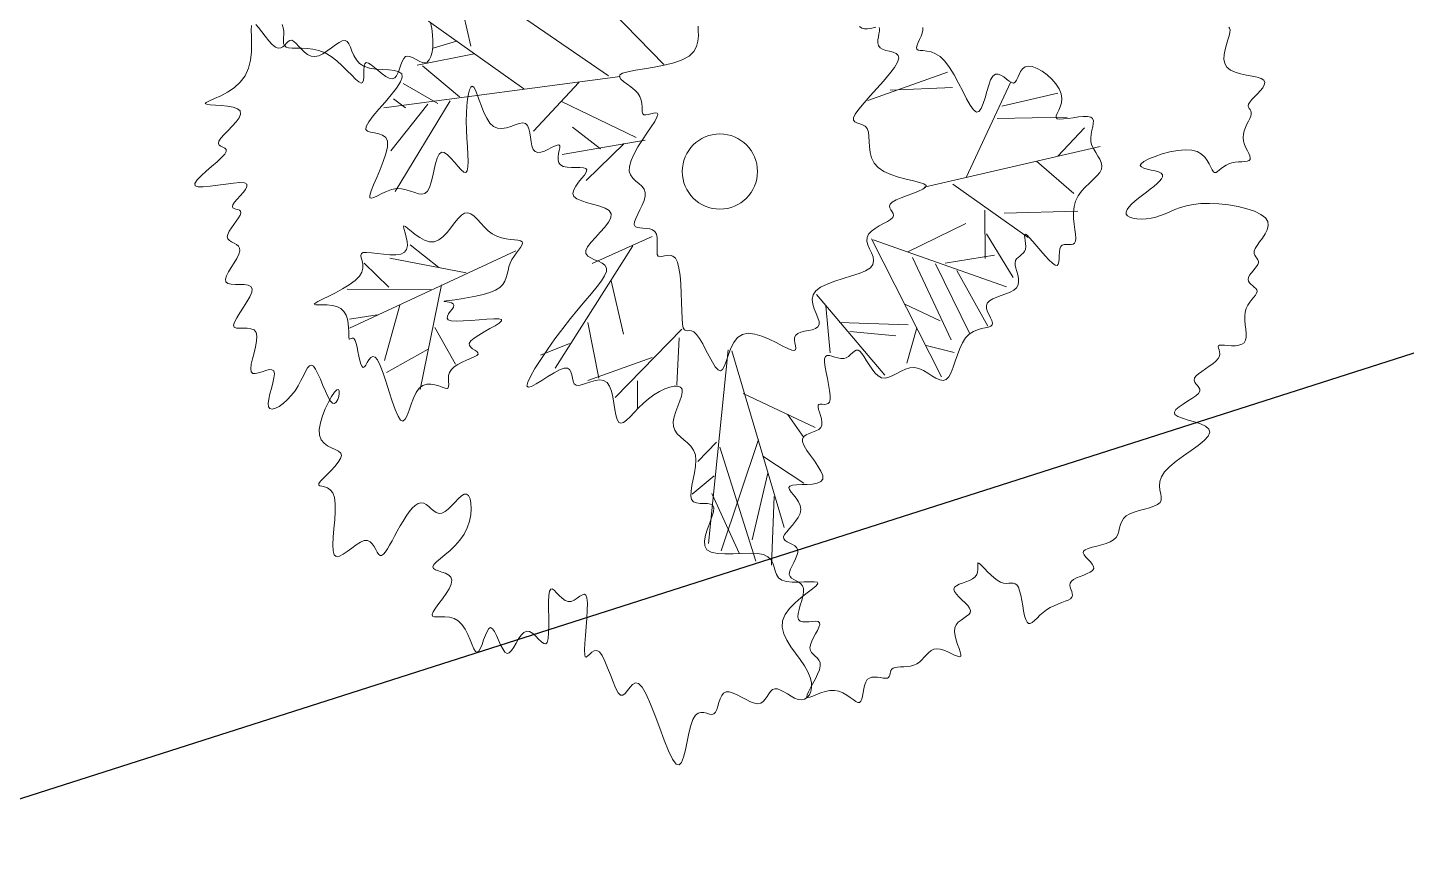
# Model space of a CAD drawing. Extents: x 2080 to 102394, y 2071 to 93424.
# Drawn here: x 87859.3 to 87960.9, y 83872.7 to 83934.6 of the extents above; entities that cross this region are included whole.
import ezdxf

# ---------------------------------------------------------------- set-up
doc = ezdxf.new("R2010")
doc.units = 0
doc.header["$LTSCALE"] = 20
doc.header["$MEASUREMENT"] = 0
doc.layers.add('casuanut tree', color=100, linetype='Continuous', lineweight=5)
doc.layers.add('patta duplicate', color=230, linetype='Continuous', plot=False)

# ---------------------------------------------------------------- blocks, each defined once
blk = doc.blocks.new('tr')
at = {"layer": 'casuanut tree'}
for p, q in [((-0.0583, 0.2167), (-0.2243, 0.4916)), ((-0.4024, 0.3315), (-0.4024, 0.4433)), ((-0.3239, 0.2318), (-0.4688, 0.3949)), ((-0.1639, 0.2197), (-0.333, 0.404)), ((-0.4266, 0.3466), (-0.4719, 0.3436)), ((-0.3994, 0.3164), (-0.5081, 0.3194)), ((-0.4447, 0.2439), (-0.499, 0.3164)), ((-0.487, 0.2409), (-0.5413, 0.2922)), ((-0.5473, 0.2469), (-0.5654, 0.2681)), ((-0.4628, 0.2409), (-0.6017, 0.0989)), ((-0.5051, 0.2439), (-0.5926, 0.1744)), ((-0.1428, 0.2137), (-0.5866, 0.256)), ((-0.2213, 0.2197), (-0.3239, 0.1502)), ((-0.1398, 0.0959), (-0.2605, 0.1925)), ((-0.2092, 0.0898), (-0.2515, 0.1412)), ((-0.1247, 0.0868), (-0.2817, 0.0959)), ((-0.1639, 0.0898), (-0.2485, 0.0385)), ((0.298, 0.0656), (0.455, 0.0838)), ((0.3433, 0.0747), (0.458, 0.0536)), ((0.445, -0.1163), (0.5666, 0.0392)), ((-0.6532, -0.073), (-0.6884, -0.0189)), ((-0.5062, -0.0793), (-0.6394, -0.0202)), ((-0.5539, -0.0579), (-0.5967, -0.0051)), ((0.526, -0.0217), (0.6544, -0.0487)), ((0.5395, -0.0014), (0.6476, -0.0014)), ((-0.4069, -0.0604), (-0.7425, -0.1308)), ((-0.5766, -0.0956), (-0.7299, -0.0592)), ((0.6206, -0.1163), (0.6814, -0.0758)), ((-0.5565, -0.0906), (-0.6394, -0.2729)), ((-0.1911, -0.1005), (-0.3843, -0.2908)), ((-0.1519, -0.0915), (-0.2726, -0.1156)), ((-0.6859, -0.1183), (-0.7387, -0.1145)), ((-0.6407, -0.1107), (-0.6922, -0.205)), ((0.3639, -0.1163), (0.7017, -0.1163)), ((0.4179, -0.1231), (0.5328, -0.2516)), ((0.5801, -0.1163), (0.6341, -0.1907)), ((-0.5866, -0.166), (-0.564, -0.2415)), ((-0.2454, -0.1549), (-0.2454, -0.2576)), ((-0.608, -0.2025), (-0.6935, -0.2276)), ((0.2467, -0.1881), (0.3161, -0.4691)), ((0.249, -0.1907), (0.472, -0.3327)), ((0.307, -0.2274), (0.4248, -0.2002)), ((0.4652, -0.1839), (0.445, -0.2718)), ((0.499, -0.1975), (0.6341, -0.2245)), ((-0.3058, -0.2214), (-0.3088, -0.3271)), ((0.458, -0.2274), (0.4882, -0.318)), ((-0.3481, -0.2516), (-0.4054, -0.2606)), ((0.3131, -0.2395), (0.3493, -0.4056)), ((-0.1368, -0.2727), (-0.2877, -0.3694)), ((0.1229, -0.2667), (0.2134, -0.4419)), ((0.3523, -0.2606), (0.3855, -0.4026)), ((0.3704, -0.2637), (0.464, -0.2697)), ((0.3885, -0.2818), (0.4218, -0.3966)), ((-0.1458, -0.2878), (-0.17, -0.3724)), ((0.135, -0.2908), (0.1229, -0.3785)), ((-0.2032, -0.312), (-0.33, -0.3271)), ((-0.0613, -0.3301), (-0.179, -0.6745)), ((-0.0552, -0.3331), (-0.0341, -0.6775)), ((0.1531, -0.3271), (0.2768, -0.3603)), ((0.2799, -0.3211), (0.3372, -0.3664)), ((-0.2394, -0.3482), (-0.2515, -0.3996)), ((0.1682, -0.3482), (0.2497, -0.3754)), ((0.2919, -0.3694), (0.2587, -0.4298)), ((0.301, -0.4056), (0.3493, -0.4298)), ((-0.0526, -0.416), (0.0645, -0.5084)), ((0.0195, -0.4723), (0.0397, -0.5219)), ((-0.1217, -0.4933), (-0.1639, -0.5204)), ((-0.0436, -0.5061), (-0.1585, -0.6932)), ((-0.1179, -0.5039), (-0.0999, -0.727)), ((-0.0432, -0.5386), (0.0202, -0.605)), ((-0.1398, -0.5537), (-0.1881, -0.5778)), ((-0.1517, -0.585), (-0.1269, -0.7067)), ((-0.0413, -0.5715), (-0.0976, -0.6865))]:
    blk.add_line(p, q, dxfattribs=at)
at = {"layer": 'casuanut tree', "color": 2}
blk.add_line((-0.0391, -0.6166), (-0.0729, -0.7406), dxfattribs=at)
at = {"layer": 'casuanut tree'}
for points in [[(-0.7373, 0.4505), (-0.7365, 0.4441), (-0.737, 0.4377), (-0.7384, 0.4316), (-0.7401, 0.4257), (-0.7416, 0.4202), (-0.7424, 0.4153), (-0.7419, 0.4111), (-0.7395, 0.4076), (-0.7351, 0.4051), (-0.7287, 0.4031), (-0.7207, 0.4013), (-0.7115, 0.3992), (-0.7016, 0.3965), (-0.6913, 0.3927), (-0.6809, 0.3876), (-0.6709, 0.3806), (-0.6615, 0.3716), (-0.6529, 0.3611), (-0.6451, 0.35), (-0.6381, 0.3389), (-0.6318, 0.3287), (-0.6264, 0.3201), (-0.6217, 0.3138), (-0.6179, 0.3107), (-0.615, 0.3113), (-0.6126, 0.3148), (-0.6107, 0.3203), (-0.6089, 0.3269), (-0.6072, 0.3337), (-0.6053, 0.3397), (-0.6029, 0.344), (-0.5999, 0.3457), (-0.5962, 0.344), (-0.5917, 0.3396), (-0.5867, 0.3334), (-0.5814, 0.3262), (-0.5758, 0.3189), (-0.5702, 0.3124), (-0.5646, 0.3075), (-0.5594, 0.3051), (-0.5545, 0.3058), (-0.55, 0.3091), (-0.5457, 0.3143), (-0.5417, 0.3205), (-0.5377, 0.3269), (-0.5337, 0.3328), (-0.5297, 0.3375), (-0.5256, 0.34), (-0.5213, 0.34), (-0.5168, 0.3378), (-0.5122, 0.3343), (-0.5075, 0.33), (-0.5027, 0.3258), (-0.4979, 0.3224), (-0.4932, 0.3205), (-0.4885, 0.3209), (-0.4839, 0.324), (-0.4796, 0.3296), (-0.4756, 0.3373), (-0.4721, 0.3467), (-0.4693, 0.3572), (-0.4672, 0.3686), (-0.4661, 0.3803), (-0.4659, 0.3919)], [(0.4292, 0.1755), (0.4282, 0.1706), (0.4257, 0.1654), (0.4222, 0.1601), (0.4182, 0.1548), (0.4144, 0.1498), (0.4111, 0.1452), (0.4092, 0.1414), (0.4089, 0.1383), (0.4109, 0.1362), (0.4147, 0.1346), (0.4201, 0.133), (0.4265, 0.1307), (0.4337, 0.1273), (0.4411, 0.1222), (0.4484, 0.1148), (0.4551, 0.1045), (0.461, 0.0912), (0.4661, 0.0756), (0.4706, 0.0589), (0.4748, 0.0423), (0.4787, 0.0268), (0.4826, 0.0136), (0.4867, 0.0038), (0.4911, -0.0014), (0.496, -0.0013), (0.5013, 0.0033), (0.507, 0.0112), (0.5128, 0.0211), (0.5187, 0.0319), (0.5247, 0.0423), (0.5305, 0.0512), (0.5362, 0.0572), (0.5415, 0.0596), (0.5465, 0.0588), (0.5513, 0.0557), (0.5557, 0.0511), (0.5599, 0.046), (0.5639, 0.0412), (0.5676, 0.0375), (0.5711, 0.0358), (0.5744, 0.0367), (0.5776, 0.0397), (0.581, 0.044), (0.5846, 0.049), (0.5886, 0.0539), (0.5932, 0.058), (0.5986, 0.0604), (0.6048, 0.0606), (0.612, 0.0579), (0.6199, 0.0526), (0.6278, 0.0453), (0.6354, 0.0365), (0.6422, 0.0267), (0.6478, 0.0164), (0.6516, 0.0061), (0.6533, -0.0037), (0.6525, -0.0124), (0.6498, -0.0202), (0.646, -0.027), (0.6417, -0.0328), (0.6378, -0.0378), (0.6349, -0.0418), (0.6338, -0.0451), (0.6352, -0.0476), (0.6397, -0.0494), (0.6467, -0.0506), (0.6553, -0.0516), (0.6649, -0.0524), (0.6747, -0.0533), (0.6839, -0.0546), (0.6916, -0.0563), (0.6972, -0.0589), (0.7, -0.0623), (0.7005, -0.0665), (0.6992, -0.0715), (0.6967, -0.0772), (0.6937, -0.0833), (0.6907, -0.0899), (0.6883, -0.0968), (0.687, -0.1039), (0.6874, -0.1112), (0.6891, -0.1184), (0.6914, -0.1256), (0.6939, -0.1327), (0.6961, -0.1395), (0.6973, -0.1461), (0.6971, -0.1523), (0.6949, -0.158), (0.6904, -0.1633), (0.6838, -0.1683), (0.6759, -0.1732), (0.6671, -0.1783), (0.6579, -0.1838), (0.649, -0.19), (0.6409, -0.1971), (0.6341, -0.2054), (0.6291, -0.2148), (0.6256, -0.2252), (0.6233, -0.236), (0.6219, -0.2466), (0.6209, -0.2567), (0.62, -0.2657), (0.6189, -0.2732), (0.6172, -0.2786), (0.6147, -0.2817), (0.6114, -0.2828), (0.6076, -0.2825), (0.6034, -0.2816), (0.5992, -0.2804), (0.5951, -0.2797), (0.5912, -0.28), (0.588, -0.282), (0.5853, -0.2859), (0.5832, -0.2913), (0.5815, -0.2975), (0.5798, -0.3037), (0.578, -0.3091), (0.5759, -0.313), (0.5733, -0.3148), (0.5699, -0.3135), (0.5657, -0.3089), (0.5608, -0.3014), (0.5555, -0.292), (0.55, -0.2816), (0.5446, -0.271), (0.5395, -0.2611), (0.5351, -0.2528), (0.5317, -0.247), (0.5292, -0.2444), (0.5277, -0.2446), (0.5268, -0.247), (0.5263, -0.251), (0.5259, -0.2561), (0.5253, -0.2616), (0.5243, -0.2671), (0.5226, -0.2718), (0.5201, -0.2755), (0.5169, -0.2782), (0.5132, -0.2802), (0.5094, -0.282), (0.5057, -0.2837), (0.5024, -0.2858), (0.4997, -0.2885), (0.4979, -0.2921), (0.4971, -0.2969), (0.4971, -0.3027), (0.4975, -0.309), (0.4977, -0.3156), (0.4975, -0.3222), (0.4965, -0.3284), (0.4941, -0.3339), (0.49, -0.3383), (0.484, -0.3415), (0.4764, -0.3436), (0.4678, -0.3451), (0.4589, -0.3462), (0.4501, -0.3473), (0.442, -0.3488), (0.4352, -0.3509), (0.4303, -0.3541), (0.4276, -0.3585), (0.4268, -0.3639), (0.4274, -0.37), (0.4286, -0.3762), (0.4301, -0.3823), (0.4313, -0.3879), (0.4315, -0.3925), (0.4303, -0.3958), (0.4273, -0.3976), (0.4225, -0.3982), (0.4164, -0.3982), (0.4092, -0.3982), (0.4013, -0.3986), (0.393, -0.4001), (0.3845, -0.4031), (0.3763, -0.4082), (0.3685, -0.4157), (0.3612, -0.4251), (0.3543, -0.4355), (0.3477, -0.4462), (0.3414, -0.4564), (0.3353, -0.4652), (0.3293, -0.472), (0.3234, -0.4758), (0.3174, -0.4762), (0.3114, -0.4737), (0.3053, -0.469), (0.299, -0.463), (0.2924, -0.4564), (0.2855, -0.45), (0.2782, -0.4445), (0.2704, -0.4409), (0.2622, -0.4395), (0.2536, -0.44), (0.2449, -0.4417), (0.2362, -0.444), (0.2278, -0.4461), (0.2199, -0.4475), (0.2127, -0.4475), (0.2063, -0.4454), (0.2008, -0.4407), (0.1963, -0.434), (0.1925, -0.4259), (0.1892, -0.4171), (0.1863, -0.4082), (0.1836, -0.3999), (0.1809, -0.3929), (0.1781, -0.3879), (0.175, -0.3853), (0.1716, -0.3848), (0.1679, -0.3859), (0.1639, -0.3879), (0.1596, -0.3903), (0.1551, -0.3927), (0.1504, -0.3943), (0.1455, -0.3947), (0.1403, -0.3934), (0.1351, -0.3911), (0.13, -0.3881), (0.125, -0.3852), (0.1205, -0.383), (0.1165, -0.3821), (0.1131, -0.3832), (0.1105, -0.3868), (0.1089, -0.3933), (0.1079, -0.4022), (0.1074, -0.4128), (0.1072, -0.4242), (0.1069, -0.4358), (0.1064, -0.4467), (0.1055, -0.4561), (0.1038, -0.4634), (0.1013, -0.4679), (0.098, -0.4701), (0.0944, -0.4706), (0.0906, -0.47), (0.0869, -0.4689), (0.0835, -0.468), (0.0808, -0.4678), (0.079, -0.469), (0.0783, -0.4721), (0.0783, -0.4767), (0.0788, -0.4823), (0.0793, -0.4886), (0.0795, -0.4951), (0.079, -0.5012), (0.0775, -0.5066), (0.0745, -0.5107), (0.0699, -0.5134), (0.0641, -0.5148), (0.0576, -0.5156), (0.051, -0.5164), (0.0449, -0.5175), (0.0398, -0.5196), (0.0364, -0.5232), (0.0351, -0.5288), (0.0364, -0.5367), (0.0396, -0.5464), (0.044, -0.5574), (0.0488, -0.5688), (0.0532, -0.5799), (0.0565, -0.5902), (0.0578, -0.5989), (0.0565, -0.6054), (0.0519, -0.6091), (0.0448, -0.6104), (0.0358, -0.6101), (0.0258, -0.6086), (0.0158, -0.6067), (0.0065, -0.6049), (-0.0013, -0.6039), (-0.0066, -0.6043), (-0.0088, -0.6065), (-0.0086, -0.6104), (-0.0066, -0.6157), (-0.0036, -0.622), (-0.0003, -0.6291), (0.0025, -0.6366), (0.004, -0.6442), (0.0036, -0.6516), (0.0006, -0.6585), (-0.0044, -0.6649), (-0.0107, -0.6709), (-0.0178, -0.6764), (-0.0249, -0.6814), (-0.0313, -0.6861), (-0.0363, -0.6904), (-0.0392, -0.6944), (-0.0396, -0.6981), (-0.0379, -0.7015), (-0.0348, -0.7049), (-0.0308, -0.7082), (-0.0265, -0.7117), (-0.0227, -0.7153), (-0.02, -0.7193), (-0.0189, -0.7237), (-0.02, -0.7286), (-0.0228, -0.7339), (-0.0268, -0.7394), (-0.0315, -0.745), (-0.0361, -0.7505), (-0.0403, -0.7559), (-0.0434, -0.7609), (-0.0448, -0.7654), (-0.0442, -0.7693), (-0.042, -0.7729), (-0.0386, -0.7762), (-0.0347, -0.7795), (-0.0308, -0.783), (-0.0274, -0.7869), (-0.0252, -0.7915), (-0.0246, -0.7969), (-0.026, -0.8033), (-0.029, -0.8105), (-0.0331, -0.818), (-0.0375, -0.8257), (-0.0417, -0.8331), (-0.0451, -0.84), (-0.0471, -0.8461), (-0.0471, -0.851), (-0.0446, -0.8546), (-0.0402, -0.857), (-0.0344, -0.8585), (-0.0281, -0.8596), (-0.0218, -0.8606), (-0.0162, -0.8616), (-0.012, -0.8632), (-0.0099, -0.8657), (-0.0104, -0.8692), (-0.0129, -0.8736), (-0.017, -0.8788), (-0.0219, -0.8844), (-0.0271, -0.8903), (-0.0319, -0.8963), (-0.0358, -0.902), (-0.0381, -0.9074), (-0.0383, -0.9122), (-0.037, -0.9165), (-0.0345, -0.9206), (-0.0316, -0.9247), (-0.0288, -0.9289), (-0.0267, -0.9335), (-0.0258, -0.9387), (-0.0268, -0.9446), (-0.03, -0.9513), (-0.035, -0.9587), (-0.041, -0.9662), (-0.0475, -0.9737), (-0.0537, -0.9807), (-0.059, -0.9869), (-0.0626, -0.9918), (-0.064, -0.9953), (-0.0626, -0.9969), (-0.0587, -0.9972), (-0.0529, -0.9965), (-0.0455, -0.9953), (-0.0372, -0.9941), (-0.0283, -0.9934), (-0.0195, -0.9936), (-0.0111, -0.9953), (-0.0035, -0.9987), (0.0032, -1.0034), (0.0091, -1.0089), (0.0143, -1.0146), (0.0188, -1.0199), (0.0228, -1.0243), (0.0264, -1.0271), (0.0295, -1.0279), (0.0323, -1.0263), (0.0349, -1.0226), (0.0375, -1.0174), (0.04, -1.0113), (0.0428, -1.0049), (0.0458, -0.9988), (0.0492, -0.9935), (0.0531, -0.9896), (0.0576, -0.9876), (0.0626, -0.9872), (0.0678, -0.9879), (0.073, -0.9895), (0.078, -0.9914), (0.0827, -0.9933), (0.0869, -0.9947), (0.0903, -0.9953), (0.0928, -0.9947), (0.0946, -0.9931), (0.096, -0.9909), (0.0972, -0.9882), (0.0984, -0.9855), (0.0999, -0.9829), (0.102, -0.9808), (0.1049, -0.9795), (0.1088, -0.9791), (0.1135, -0.9795), (0.119, -0.9804), (0.1249, -0.9815), (0.1312, -0.9824), (0.1375, -0.983), (0.1439, -0.9829), (0.15, -0.9817), (0.1557, -0.9795), (0.1611, -0.9764), (0.1663, -0.9728), (0.1714, -0.9692), (0.1764, -0.966), (0.1816, -0.9635), (0.187, -0.9623), (0.1927, -0.9626), (0.1988, -0.9648), (0.2051, -0.9683), (0.2113, -0.9728), (0.2172, -0.9774), (0.2226, -0.9816), (0.2273, -0.9849), (0.2309, -0.9867), (0.2333, -0.9863), (0.2343, -0.9833), (0.2342, -0.9781), (0.2335, -0.9713), (0.2326, -0.9634), (0.2318, -0.955), (0.2315, -0.9466), (0.2323, -0.9388), (0.2344, -0.9322), (0.2382, -0.927), (0.2432, -0.9232), (0.249, -0.9204), (0.255, -0.9181), (0.2606, -0.916), (0.2654, -0.9138), (0.2689, -0.911), (0.2704, -0.9074), (0.2697, -0.9026), (0.2673, -0.8968), (0.2636, -0.8905), (0.2593, -0.8839), (0.2551, -0.8773), (0.2516, -0.8711), (0.2494, -0.8656), (0.249, -0.8612), (0.2511, -0.858), (0.2551, -0.8559), (0.2607, -0.8545), (0.2672, -0.8536), (0.2742, -0.8527), (0.2812, -0.8517), (0.2876, -0.8501), (0.293, -0.8477), (0.2969, -0.8442), (0.2995, -0.84), (0.3011, -0.8355), (0.3021, -0.8312), (0.3027, -0.8274), (0.3032, -0.8247), (0.304, -0.8234), (0.3053, -0.824), (0.3074, -0.8268), (0.3103, -0.8313), (0.3137, -0.8372), (0.3177, -0.8438), (0.3221, -0.8508), (0.3269, -0.8574), (0.3318, -0.8633), (0.3369, -0.8679), (0.3419, -0.8709), (0.3468, -0.8726), (0.3515, -0.8736), (0.3559, -0.8743), (0.3597, -0.8752), (0.363, -0.877), (0.3655, -0.88), (0.3673, -0.8848), (0.3681, -0.8918), (0.3682, -0.9005), (0.3679, -0.9102), (0.3674, -0.9203), (0.3669, -0.9303), (0.3668, -0.9393), (0.3672, -0.947), (0.3684, -0.9524), (0.3706, -0.9554), (0.3738, -0.956), (0.3779, -0.9548), (0.3827, -0.9523), (0.3884, -0.9489), (0.3947, -0.945), (0.4016, -0.9412), (0.4089, -0.9378), (0.4167, -0.9353), (0.4246, -0.9335), (0.4324, -0.9322), (0.4399, -0.9312), (0.4467, -0.9302), (0.4526, -0.9291), (0.4574, -0.9276), (0.4607, -0.9254), (0.4625, -0.9225), (0.463, -0.9189), (0.4628, -0.9149), (0.4623, -0.9108), (0.4619, -0.9066), (0.4621, -0.9026), (0.4635, -0.899), (0.4664, -0.8961), (0.4711, -0.894), (0.4772, -0.8924), (0.4842, -0.8912), (0.4915, -0.8902), (0.4986, -0.889), (0.5048, -0.8875), (0.5097, -0.8855), (0.5125, -0.8826), (0.513, -0.8787), (0.5117, -0.8741), (0.5092, -0.869), (0.506, -0.8637), (0.503, -0.8585), (0.5008, -0.8537), (0.5, -0.8496), (0.5013, -0.8465), (0.5051, -0.8446), (0.5111, -0.8435), (0.5187, -0.8431), (0.5273, -0.843), (0.5364, -0.8428), (0.5454, -0.8422), (0.5538, -0.841), (0.5609, -0.8386), (0.5664, -0.8351), (0.5706, -0.8304), (0.5739, -0.8251), (0.5768, -0.8195), (0.5798, -0.8138), (0.5833, -0.8085), (0.5877, -0.8039), (0.5936, -0.8003), (0.6012, -0.798), (0.6102, -0.7967), (0.6199, -0.796), (0.6299, -0.7957), (0.6396, -0.7953), (0.6484, -0.7945), (0.6557, -0.7929), (0.6611, -0.7902), (0.6642, -0.7861), (0.6656, -0.7808), (0.666, -0.7745), (0.6663, -0.7674), (0.6674, -0.7597), (0.6698, -0.7518), (0.6746, -0.7439), (0.6825, -0.7361), (0.694, -0.7287), (0.7081, -0.7216), (0.7238, -0.7149), (0.7397, -0.7083), (0.7546, -0.702), (0.7674, -0.6957), (0.7768, -0.6894), (0.7816, -0.6831), (0.781, -0.6768), (0.776, -0.6704), (0.7678, -0.664), (0.7577, -0.6578), (0.7471, -0.6518), (0.7373, -0.6461), (0.7296, -0.6407), (0.7253, -0.6358), (0.7254, -0.6314), (0.7293, -0.6274), (0.736, -0.6238), (0.7445, -0.6205), (0.7538, -0.6172), (0.763, -0.6141), (0.7711, -0.6109), (0.7771, -0.6076), (0.7803, -0.6042), (0.7812, -0.6005), (0.7804, -0.5968), (0.7787, -0.593), (0.7766, -0.5892), (0.7751, -0.5855), (0.7746, -0.5818), (0.776, -0.5783), (0.7797, -0.5751), (0.7853, -0.5719), (0.7924, -0.5689), (0.8002, -0.5658), (0.8082, -0.5627), (0.8159, -0.5595), (0.8226, -0.5561), (0.8278, -0.5524), (0.831, -0.5485), (0.8327, -0.5444), (0.8331, -0.5405), (0.833, -0.5368), (0.8327, -0.5336), (0.8327, -0.531), (0.8335, -0.5294), (0.8357, -0.5288), (0.8394, -0.5293), (0.8446, -0.5307), (0.8508, -0.5326), (0.8575, -0.5345), (0.8644, -0.5361), (0.871, -0.5368), (0.8769, -0.5364), (0.8818, -0.5344), (0.8854, -0.5305), (0.8878, -0.525), (0.8893, -0.5182), (0.8904, -0.5106), (0.8913, -0.5025), (0.8924, -0.4943), (0.894, -0.4864), (0.8965, -0.4792), (0.8999, -0.4729), (0.9042, -0.4676), (0.909, -0.463), (0.9138, -0.459), (0.9183, -0.4556), (0.9223, -0.4524), (0.9252, -0.4494), (0.9269, -0.4465), (0.9269, -0.4435), (0.9257, -0.4404), (0.9237, -0.4372), (0.9212, -0.434), (0.9188, -0.4307), (0.9167, -0.4273), (0.9155, -0.424), (0.9156, -0.4206), (0.9172, -0.4172), (0.9201, -0.4138), (0.9239, -0.4105), (0.9281, -0.4072), (0.9324, -0.404), (0.9363, -0.4008), (0.9395, -0.3977), (0.9415, -0.3947), (0.9421, -0.3917), (0.9415, -0.3889), (0.9403, -0.3859), (0.939, -0.3828), (0.9379, -0.3795), (0.9377, -0.376), (0.9387, -0.372), (0.9415, -0.3676), (0.9463, -0.3627), (0.9524, -0.3573), (0.9592, -0.3514), (0.9657, -0.3451), (0.9712, -0.3383), (0.9748, -0.3312), (0.9756, -0.3237), (0.973, -0.3158), (0.9663, -0.3076), (0.9561, -0.2994), (0.943, -0.2914), (0.9279, -0.2838), (0.9114, -0.2769), (0.8943, -0.2709), (0.8775, -0.2662), (0.8616, -0.2628), (0.8472, -0.2611), (0.8342, -0.2607), (0.8225, -0.2613), (0.8117, -0.2627), (0.8017, -0.2644), (0.7922, -0.2662), (0.783, -0.2676), (0.7737, -0.2685), (0.7644, -0.2684), (0.7552, -0.2675), (0.7464, -0.2659), (0.7384, -0.2637), (0.7315, -0.2609), (0.7261, -0.2577), (0.7224, -0.2542), (0.7208, -0.2504), (0.7216, -0.2466), (0.7244, -0.2426), (0.729, -0.2387), (0.735, -0.2347), (0.7422, -0.2306), (0.7501, -0.2267), (0.7585, -0.2227), (0.767, -0.2189), (0.7753, -0.2151), (0.783, -0.2115), (0.79, -0.2079), (0.7958, -0.2044), (0.8002, -0.2009), (0.8029, -0.1975), (0.8036, -0.1941), (0.8019, -0.1907), (0.7978, -0.1873), (0.7919, -0.184), (0.7851, -0.1806), (0.7784, -0.1773), (0.7725, -0.1741), (0.7685, -0.1709), (0.7671, -0.1678), (0.7692, -0.1648), (0.7755, -0.1619), (0.7853, -0.1593), (0.7978, -0.1573), (0.8119, -0.1559), (0.8268, -0.1554), (0.8416, -0.1561), (0.8554, -0.158), (0.8672, -0.1614), (0.8764, -0.1664), (0.8832, -0.1726), (0.888, -0.1796), (0.8913, -0.1869), (0.8934, -0.194), (0.8949, -0.2005), (0.8961, -0.206), (0.8976, -0.2099), (0.8996, -0.2119), (0.9022, -0.2123), (0.9054, -0.2114), (0.9091, -0.2097), (0.9134, -0.2075), (0.9182, -0.2053), (0.9234, -0.2033), (0.9291, -0.202), (0.9352, -0.2016), (0.9415, -0.202), (0.9477, -0.2028), (0.9536, -0.2038), (0.959, -0.2046), (0.9636, -0.205), (0.9673, -0.2046), (0.9697, -0.2031), (0.9707, -0.2003), (0.9706, -0.1964), (0.9697, -0.1915), (0.9684, -0.1859), (0.967, -0.1798), (0.966, -0.1733), (0.9656, -0.1667), (0.9663, -0.1603), (0.9682, -0.1541), (0.9711, -0.1483), (0.9747, -0.1428), (0.9787, -0.1376), (0.9826, -0.1328), (0.9862, -0.1284), (0.9892, -0.1244), (0.991, -0.1208), (0.9917, -0.1177), (0.9914, -0.1148), (0.9906, -0.1121), (0.9896, -0.1096), (0.989, -0.107), (0.9891, -0.1044), (0.9904, -0.1015), (0.9933, -0.0983), (0.998, -0.0947), (1.004, -0.0908), (1.0106, -0.0866), (1.0171, -0.0822), (1.0228, -0.0778), (1.027, -0.0733), (1.0291, -0.0688), (1.0282, -0.0645), (1.024, -0.0604), (1.0171, -0.0563), (1.0083, -0.0521), (0.9985, -0.0477), (0.9885, -0.043), (0.9793, -0.0377), (0.9716, -0.0318), (0.9663, -0.0251), (0.964, -0.0175), (0.9644, -0.0092), (0.9667, -0.0006), (0.9705, 0.008), (0.975, 0.0164), (0.9796, 0.0242), (0.9836, 0.0312), (0.9865, 0.0369), (0.9878, 0.0413), (0.9877, 0.0446), (0.9865, 0.047)], [(-0.7936, 0.4618), (-0.7957, 0.4534), (-0.7979, 0.4419), (-0.8008, 0.4283), (-0.8046, 0.4137), (-0.8099, 0.3989), (-0.8169, 0.3849), (-0.8262, 0.3727), (-0.838, 0.363), (-0.8513, 0.3557), (-0.8653, 0.3503), (-0.879, 0.3465), (-0.8914, 0.3439), (-0.9015, 0.342), (-0.9082, 0.3405), (-0.9107, 0.3389), (-0.9083, 0.337), (-0.9018, 0.3347), (-0.8926, 0.3319), (-0.882, 0.3286), (-0.8711, 0.3249), (-0.8613, 0.3207), (-0.8538, 0.316), (-0.8499, 0.3107), (-0.8505, 0.305), (-0.8548, 0.2989), (-0.8619, 0.2927), (-0.8707, 0.2864), (-0.8802, 0.2802), (-0.8892, 0.2744), (-0.8967, 0.2692), (-0.9017, 0.2645), (-0.9034, 0.2607), (-0.9025, 0.2575), (-0.9, 0.2547), (-0.8968, 0.252), (-0.8938, 0.2493), (-0.892, 0.2463), (-0.8925, 0.2428), (-0.8961, 0.2386), (-0.9034, 0.2335), (-0.9136, 0.2278), (-0.9253, 0.2216), (-0.9374, 0.2152), (-0.9486, 0.209), (-0.9575, 0.2031), (-0.9629, 0.1979), (-0.9636, 0.1935), (-0.9587, 0.1903), (-0.9492, 0.1879), (-0.9364, 0.1862), (-0.9218, 0.1848), (-0.9067, 0.1836), (-0.8925, 0.1821), (-0.8806, 0.1803), (-0.8724, 0.1778), (-0.8689, 0.1744), (-0.8694, 0.1702), (-0.873, 0.1656), (-0.8787, 0.1607), (-0.8856, 0.1558), (-0.8925, 0.151), (-0.8986, 0.1466), (-0.9028, 0.1428), (-0.9045, 0.1398), (-0.9039, 0.1375), (-0.9018, 0.1355), (-0.8989, 0.1338), (-0.8957, 0.1321), (-0.893, 0.1302), (-0.8914, 0.1278), (-0.8916, 0.1248), (-0.8939, 0.121), (-0.8981, 0.1166), (-0.9035, 0.1117), (-0.9094, 0.1065), (-0.9153, 0.1012), (-0.9205, 0.096), (-0.9244, 0.091), (-0.9265, 0.0865), (-0.9261, 0.0826), (-0.924, 0.079), (-0.9206, 0.0758), (-0.9167, 0.0725), (-0.913, 0.0692), (-0.9101, 0.0654), (-0.9088, 0.0611), (-0.9096, 0.0561), (-0.913, 0.0501), (-0.9184, 0.0436), (-0.925, 0.0366), (-0.9321, 0.0294), (-0.9387, 0.0225), (-0.9441, 0.016), (-0.9474, 0.0102), (-0.9478, 0.0054), (-0.9449, 0.0017), (-0.9392, -0.001), (-0.9318, -0.0032), (-0.9236, -0.0052), (-0.9157, -0.0073), (-0.9089, -0.01), (-0.9043, -0.0135), (-0.9028, -0.0183), (-0.9051, -0.0245), (-0.9106, -0.0319), (-0.9181, -0.04), (-0.9267, -0.0484), (-0.9355, -0.0568), (-0.9433, -0.0646), (-0.9493, -0.0714), (-0.9524, -0.0769), (-0.9518, -0.0807), (-0.9483, -0.0833), (-0.9426, -0.085), (-0.9357, -0.0865), (-0.9286, -0.0881), (-0.922, -0.0905), (-0.9168, -0.0941), (-0.9141, -0.0994), (-0.9143, -0.1068), (-0.917, -0.1157), (-0.9214, -0.1257), (-0.9266, -0.1361), (-0.9319, -0.1462), (-0.9364, -0.1555), (-0.9394, -0.1634), (-0.94, -0.1693), (-0.9377, -0.1727), (-0.933, -0.1742), (-0.9267, -0.1743), (-0.9196, -0.1737), (-0.9124, -0.173), (-0.9059, -0.1729), (-0.901, -0.1741), (-0.8983, -0.1772), (-0.8984, -0.1826), (-0.9009, -0.1899), (-0.905, -0.1985), (-0.9098, -0.2079), (-0.9148, -0.2174), (-0.9192, -0.2263), (-0.9222, -0.2342), (-0.9231, -0.2403), (-0.9213, -0.2442), (-0.9171, -0.246), (-0.9111, -0.2459), (-0.9035, -0.244), (-0.895, -0.2404), (-0.8859, -0.2355), (-0.8767, -0.2294), (-0.8679, -0.2223), (-0.8599, -0.2143), (-0.8527, -0.2061), (-0.8462, -0.1983), (-0.8405, -0.1914), (-0.8354, -0.186), (-0.831, -0.1828), (-0.8272, -0.1823), (-0.824, -0.1851), (-0.8213, -0.1915), (-0.8189, -0.2008), (-0.8168, -0.212), (-0.8148, -0.2241), (-0.8128, -0.236), (-0.8105, -0.2467), (-0.8079, -0.2552), (-0.8049, -0.2606), (-0.8012, -0.262), (-0.7974, -0.2602), (-0.7937, -0.2562), (-0.7905, -0.251), (-0.7883, -0.2456), (-0.7874, -0.2409), (-0.7883, -0.2381), (-0.7913, -0.238), (-0.7967, -0.2415), (-0.8039, -0.2481), (-0.812, -0.2571), (-0.8205, -0.2678), (-0.8285, -0.2794), (-0.8352, -0.2914), (-0.84, -0.303), (-0.842, -0.3135), (-0.8408, -0.3224), (-0.8371, -0.3298), (-0.8316, -0.336), (-0.8254, -0.3413), (-0.8193, -0.346), (-0.8141, -0.3505), (-0.8109, -0.3549), (-0.8105, -0.3597), (-0.8134, -0.3651), (-0.8192, -0.3708), (-0.8269, -0.3768), (-0.8357, -0.3827), (-0.8446, -0.3883), (-0.8528, -0.3935), (-0.8593, -0.3979), (-0.8634, -0.4014), (-0.8644, -0.4039), (-0.8627, -0.4057), (-0.8592, -0.4074), (-0.8547, -0.4096), (-0.8498, -0.4127), (-0.8454, -0.4173), (-0.8421, -0.4239), (-0.8409, -0.433), (-0.8421, -0.4449), (-0.8454, -0.459), (-0.8499, -0.4744), (-0.855, -0.49), (-0.8598, -0.5051), (-0.8637, -0.5187), (-0.8659, -0.5299), (-0.8657, -0.5378), (-0.8625, -0.5417), (-0.8568, -0.5423), (-0.8492, -0.5404), (-0.8403, -0.5369), (-0.8308, -0.5327), (-0.8213, -0.5286), (-0.8125, -0.5255), (-0.8049, -0.5243), (-0.799, -0.5255), (-0.7947, -0.5289), (-0.7916, -0.5338), (-0.7894, -0.5395), (-0.7877, -0.5454), (-0.7862, -0.5509), (-0.7845, -0.5553), (-0.7823, -0.5581), (-0.7794, -0.5586), (-0.7757, -0.5572), (-0.7712, -0.5539), (-0.7661, -0.5492), (-0.7605, -0.5432), (-0.7543, -0.5363), (-0.7477, -0.5288), (-0.7407, -0.5209), (-0.7334, -0.5128), (-0.7259, -0.505), (-0.7184, -0.4977), (-0.711, -0.4911), (-0.7038, -0.4857), (-0.6971, -0.4817), (-0.691, -0.4794), (-0.6855, -0.4792), (-0.6808, -0.4811), (-0.6767, -0.4847), (-0.673, -0.4894), (-0.6695, -0.4945), (-0.6658, -0.4995), (-0.6618, -0.5037), (-0.6571, -0.5066), (-0.6517, -0.5073), (-0.6453, -0.5057), (-0.6382, -0.5022), (-0.6307, -0.4975), (-0.6232, -0.4924), (-0.6158, -0.4876), (-0.6091, -0.4839), (-0.6033, -0.482), (-0.5988, -0.4826), (-0.5958, -0.4862), (-0.5944, -0.4926), (-0.5946, -0.501), (-0.5964, -0.511), (-0.5999, -0.522), (-0.605, -0.5333), (-0.6117, -0.5444), (-0.6202, -0.5547), (-0.6302, -0.5637), (-0.6413, -0.5716), (-0.6526, -0.5783), (-0.6637, -0.5841), (-0.6737, -0.5891), (-0.6821, -0.5935), (-0.6881, -0.5974), (-0.6911, -0.6009), (-0.6907, -0.6042), (-0.6875, -0.6074), (-0.6825, -0.6107), (-0.6765, -0.6143), (-0.6705, -0.6182), (-0.6655, -0.6226), (-0.6623, -0.6277), (-0.6619, -0.6336), (-0.6648, -0.6403), (-0.6706, -0.6477), (-0.6782, -0.6554), (-0.6868, -0.6631), (-0.6954, -0.6705), (-0.7032, -0.6773), (-0.7092, -0.6831), (-0.7125, -0.6876), (-0.7125, -0.6907), (-0.7096, -0.6927), (-0.7044, -0.6942), (-0.6976, -0.6955), (-0.6899, -0.6973), (-0.6818, -0.7), (-0.6741, -0.7041), (-0.6675, -0.7102), (-0.6624, -0.7184), (-0.6586, -0.7283), (-0.6559, -0.739), (-0.6538, -0.7496), (-0.6522, -0.7594), (-0.6505, -0.7675), (-0.6486, -0.7732), (-0.6461, -0.7755), (-0.6427, -0.7741), (-0.6386, -0.7695), (-0.634, -0.763), (-0.6291, -0.7554), (-0.6241, -0.7479), (-0.6193, -0.7415), (-0.615, -0.7372), (-0.6112, -0.7361), (-0.6082, -0.7389), (-0.6058, -0.7449), (-0.6038, -0.753), (-0.602, -0.7623), (-0.6002, -0.7717), (-0.598, -0.7801), (-0.5954, -0.7867), (-0.592, -0.7902), (-0.5878, -0.79), (-0.5828, -0.7868), (-0.5772, -0.7815), (-0.5712, -0.7751), (-0.565, -0.7685), (-0.5588, -0.7628), (-0.5527, -0.7588), (-0.547, -0.7575), (-0.5418, -0.7596), (-0.537, -0.7643), (-0.5326, -0.7705), (-0.5286, -0.7772), (-0.5248, -0.7833), (-0.5212, -0.7876), (-0.5177, -0.7891), (-0.5144, -0.7868), (-0.511, -0.7799), (-0.5076, -0.7692), (-0.5043, -0.756), (-0.501, -0.7414), (-0.4977, -0.7268), (-0.4946, -0.7133), (-0.4915, -0.7021), (-0.4885, -0.6944), (-0.4855, -0.6911), (-0.4826, -0.6917), (-0.4796, -0.695), (-0.4764, -0.7003), (-0.4728, -0.7066), (-0.4688, -0.7128), (-0.4643, -0.7181), (-0.4592, -0.7214), (-0.4534, -0.7223), (-0.4472, -0.7211), (-0.4411, -0.7189), (-0.4353, -0.7165), (-0.4302, -0.7148), (-0.4263, -0.7146), (-0.4238, -0.7169), (-0.4232, -0.7226), (-0.4246, -0.7321), (-0.4277, -0.7448), (-0.432, -0.7595), (-0.4368, -0.7751), (-0.4417, -0.7906), (-0.4461, -0.8048), (-0.4495, -0.8167), (-0.4513, -0.8251), (-0.4512, -0.8294), (-0.4493, -0.8302), (-0.4461, -0.8287), (-0.4419, -0.8261), (-0.4371, -0.8234), (-0.4321, -0.8218), (-0.4274, -0.8224), (-0.4232, -0.8262), (-0.4198, -0.8342), (-0.4171, -0.8454), (-0.415, -0.8586), (-0.413, -0.8727), (-0.4111, -0.8865), (-0.4089, -0.8988), (-0.4063, -0.9084), (-0.4029, -0.9141), (-0.3986, -0.9152), (-0.3937, -0.9128), (-0.3882, -0.9083), (-0.3823, -0.9033), (-0.3764, -0.8993), (-0.3706, -0.8978), (-0.3651, -0.9004), (-0.3601, -0.9085), (-0.3558, -0.9231), (-0.352, -0.9429), (-0.3487, -0.966), (-0.3455, -0.9903), (-0.3423, -1.0141), (-0.3389, -1.0354), (-0.3351, -1.0523), (-0.3308, -1.0629), (-0.3258, -1.0658), (-0.3202, -1.062), (-0.3142, -1.0532), (-0.3077, -1.0409), (-0.3011, -1.0267), (-0.2944, -1.0122), (-0.2878, -0.9989), (-0.2813, -0.9885), (-0.2751, -0.9821), (-0.2693, -0.9793), (-0.2637, -0.9791), (-0.2585, -0.9808), (-0.2536, -0.9833), (-0.249, -0.9858), (-0.2447, -0.9875), (-0.2407, -0.9874), (-0.2371, -0.9849), (-0.2336, -0.9805), (-0.2302, -0.9748), (-0.2267, -0.9686), (-0.223, -0.9626), (-0.2189, -0.9574), (-0.2144, -0.9538), (-0.2092, -0.9524), (-0.2034, -0.9538), (-0.197, -0.9574), (-0.1902, -0.9626), (-0.1832, -0.9686), (-0.1761, -0.9748), (-0.1692, -0.9805), (-0.1625, -0.9849), (-0.1563, -0.9874), (-0.1507, -0.9874), (-0.1456, -0.9855), (-0.1409, -0.9822), (-0.1365, -0.9781), (-0.1322, -0.9739), (-0.128, -0.9703), (-0.1237, -0.9678), (-0.1191, -0.9671), (-0.1143, -0.9686), (-0.1093, -0.972), (-0.104, -0.9767), (-0.0985, -0.982), (-0.0928, -0.9875), (-0.087, -0.9925), (-0.0811, -0.9964), (-0.0752, -0.9986), (-0.0694, -0.9988), (-0.0638, -0.9969), (-0.0587, -0.9931), (-0.0545, -0.9875), (-0.0515, -0.9803), (-0.0497, -0.9716), (-0.0497, -0.9615), (-0.0516, -0.9502), (-0.0555, -0.9379), (-0.0608, -0.9248), (-0.0667, -0.9113), (-0.0724, -0.8975), (-0.077, -0.8839), (-0.0798, -0.8706), (-0.0798, -0.8581), (-0.0764, -0.8465), (-0.0689, -0.8362), (-0.0583, -0.827), (-0.0458, -0.819), (-0.0326, -0.812), (-0.0198, -0.8061), (-0.0087, -0.801), (-0.0005, -0.7969), (0.0036, -0.7936), (0.0028, -0.7909), (-0.0022, -0.7888), (-0.0103, -0.7869), (-0.0205, -0.785), (-0.0317, -0.7828), (-0.0428, -0.7801), (-0.0528, -0.7766), (-0.0606, -0.7722), (-0.0654, -0.7665), (-0.0679, -0.7599), (-0.0689, -0.7527), (-0.0693, -0.7451), (-0.0701, -0.7376), (-0.072, -0.7303), (-0.0761, -0.7237), (-0.0831, -0.7181), (-0.0938, -0.7136), (-0.1072, -0.7099), (-0.1223, -0.7068), (-0.138, -0.7038), (-0.1532, -0.7006), (-0.1667, -0.6967), (-0.1775, -0.6917), (-0.1845, -0.6854), (-0.1868, -0.6774), (-0.1852, -0.6681), (-0.1809, -0.658), (-0.1747, -0.6475), (-0.1679, -0.6372), (-0.1615, -0.6275), (-0.1565, -0.619), (-0.1541, -0.6121), (-0.1549, -0.6072), (-0.1584, -0.6038), (-0.1639, -0.6015), (-0.1705, -0.5997), (-0.1774, -0.598), (-0.1837, -0.5957), (-0.1885, -0.5923), (-0.1912, -0.5874), (-0.1911, -0.5804), (-0.1886, -0.5718), (-0.1845, -0.5619), (-0.1795, -0.5512), (-0.1744, -0.5399), (-0.1698, -0.5286), (-0.1666, -0.5176), (-0.1653, -0.5073), (-0.1666, -0.4982), (-0.1699, -0.4899), (-0.1745, -0.4824), (-0.1798, -0.4752), (-0.185, -0.4683), (-0.1895, -0.4614), (-0.1926, -0.4542), (-0.1935, -0.4465), (-0.1917, -0.4381), (-0.1879, -0.4293), (-0.1827, -0.4203), (-0.1769, -0.4114), (-0.1711, -0.4029), (-0.1662, -0.395), (-0.1629, -0.388), (-0.1619, -0.3823), (-0.1638, -0.3779), (-0.1683, -0.375), (-0.1751, -0.3735), (-0.1836, -0.3734), (-0.1935, -0.3746), (-0.2044, -0.377), (-0.2157, -0.3807), (-0.2272, -0.3856), (-0.2384, -0.3916), (-0.2491, -0.3982), (-0.2591, -0.4047), (-0.2682, -0.4106), (-0.2762, -0.4153), (-0.2828, -0.4181), (-0.288, -0.4186), (-0.2914, -0.4161), (-0.2931, -0.4102), (-0.2934, -0.4015), (-0.2928, -0.391), (-0.292, -0.3793), (-0.2913, -0.3674), (-0.2914, -0.356), (-0.2928, -0.3461), (-0.2959, -0.3383), (-0.3012, -0.3334), (-0.3082, -0.3309), (-0.3164, -0.3302), (-0.3251, -0.3306), (-0.3337, -0.3314), (-0.3417, -0.3321), (-0.3484, -0.332), (-0.3533, -0.3304), (-0.3561, -0.3269), (-0.3571, -0.3219), (-0.3571, -0.3161), (-0.3569, -0.3099), (-0.3571, -0.304), (-0.3586, -0.2991), (-0.362, -0.2956), (-0.368, -0.2944), (-0.3771, -0.2956), (-0.3885, -0.2988), (-0.4011, -0.303), (-0.4137, -0.3075), (-0.4254, -0.3114), (-0.435, -0.3139), (-0.4413, -0.3141), (-0.4434, -0.3113), (-0.4404, -0.3048), (-0.4329, -0.2951), (-0.4215, -0.2828), (-0.4071, -0.2686), (-0.3905, -0.2532), (-0.3725, -0.2373), (-0.3538, -0.2215), (-0.3353, -0.2065), (-0.3177, -0.1928), (-0.3014, -0.1806), (-0.2866, -0.1696), (-0.2738, -0.1597), (-0.2633, -0.1509), (-0.2554, -0.1431), (-0.2504, -0.1361), (-0.2486, -0.1299), (-0.2503, -0.1242), (-0.2545, -0.1191), (-0.2603, -0.1142), (-0.2668, -0.1096), (-0.2729, -0.1049), (-0.2776, -0.1001), (-0.28, -0.0949), (-0.279, -0.0893), (-0.2741, -0.0831), (-0.266, -0.0764), (-0.256, -0.0693), (-0.2451, -0.062), (-0.2346, -0.0545), (-0.2257, -0.0471), (-0.2194, -0.0399), (-0.2171, -0.033), (-0.2194, -0.0264), (-0.2257, -0.0202), (-0.2346, -0.0142), (-0.245, -0.0084), (-0.2557, -0.0028), (-0.2656, 0.0029), (-0.2734, 0.0086), (-0.2779, 0.0144), (-0.2784, 0.0204), (-0.2755, 0.0265), (-0.2701, 0.0325), (-0.2634, 0.0383), (-0.2563, 0.0438), (-0.2499, 0.0489), (-0.2451, 0.0534), (-0.243, 0.0572), (-0.2443, 0.0602), (-0.2485, 0.0626), (-0.2547, 0.0646), (-0.2623, 0.0665), (-0.2703, 0.0685), (-0.278, 0.0708), (-0.2845, 0.0737), (-0.2892, 0.0775), (-0.2913, 0.0822), (-0.2913, 0.0876), (-0.2899, 0.0933), (-0.2876, 0.099), (-0.2852, 0.1044), (-0.2833, 0.109), (-0.2825, 0.1126), (-0.2835, 0.1147), (-0.2868, 0.1151), (-0.2919, 0.1143), (-0.2982, 0.1128), (-0.3054, 0.111), (-0.3126, 0.1096), (-0.3195, 0.109), (-0.3254, 0.1097), (-0.3297, 0.1124), (-0.3321, 0.1173), (-0.333, 0.124), (-0.3328, 0.132), (-0.3321, 0.1404), (-0.3315, 0.1489), (-0.3314, 0.1566), (-0.3325, 0.1631), (-0.3353, 0.1676), (-0.3402, 0.1699), (-0.3467, 0.1703), (-0.3545, 0.1696), (-0.3631, 0.1686), (-0.3719, 0.168), (-0.3805, 0.1684), (-0.3883, 0.1707), (-0.395, 0.1755), (-0.4001, 0.1833), (-0.4039, 0.1936), (-0.4065, 0.2053), (-0.4084, 0.2176), (-0.4098, 0.2297), (-0.411, 0.2406), (-0.4124, 0.2495), (-0.4141, 0.2555), (-0.4166, 0.2579), (-0.4197, 0.2568), (-0.4232, 0.2526), (-0.427, 0.2457), (-0.4309, 0.2363), (-0.4349, 0.2248), (-0.4387, 0.2116), (-0.4423, 0.1969), (-0.4455, 0.1813), (-0.4483, 0.1654), (-0.451, 0.1498), (-0.4536, 0.1354), (-0.4561, 0.1228), (-0.4588, 0.1128), (-0.4616, 0.1061), (-0.4648, 0.1034), (-0.4684, 0.1052), (-0.4723, 0.1105), (-0.4766, 0.1182), (-0.4811, 0.1271), (-0.4859, 0.1359), (-0.4908, 0.1436), (-0.4958, 0.149), (-0.5008, 0.1507), (-0.5059, 0.1481), (-0.511, 0.1418), (-0.5161, 0.1328), (-0.5213, 0.1223), (-0.5265, 0.1112), (-0.5317, 0.1007), (-0.5371, 0.0917), (-0.5425, 0.0854), (-0.5481, 0.0824), (-0.5538, 0.0825), (-0.5599, 0.0847), (-0.5663, 0.0885), (-0.5732, 0.0929), (-0.5807, 0.0974), (-0.5888, 0.1011), (-0.5977, 0.1034), (-0.6073, 0.1037), (-0.6172, 0.1024), (-0.6267, 0.1004), (-0.6354, 0.0982), (-0.6426, 0.0966), (-0.6477, 0.0963), (-0.6502, 0.0979), (-0.6495, 0.1023), (-0.6452, 0.1098), (-0.6382, 0.1199), (-0.6293, 0.1318), (-0.6198, 0.1449), (-0.6105, 0.1584), (-0.6024, 0.1715), (-0.5967, 0.1835), (-0.5943, 0.1935), (-0.5958, 0.2012), (-0.6005, 0.2068), (-0.6071, 0.2109), (-0.6144, 0.2141), (-0.6213, 0.217), (-0.6264, 0.2202), (-0.6287, 0.2242), (-0.627, 0.2296), (-0.6203, 0.2369), (-0.6098, 0.2457), (-0.5967, 0.2555), (-0.5823, 0.2659), (-0.5682, 0.2765), (-0.5555, 0.2866), (-0.5458, 0.296), (-0.5403, 0.304), (-0.5399, 0.3103), (-0.5441, 0.3153), (-0.5518, 0.3193), (-0.5619, 0.3228), (-0.5734, 0.3262), (-0.5852, 0.33), (-0.5963, 0.3344), (-0.6056, 0.34), (-0.6123, 0.3471), (-0.6167, 0.3552), (-0.6195, 0.3637), (-0.6212, 0.3723), (-0.6224, 0.3803), (-0.6238, 0.3871), (-0.6258, 0.3923), (-0.6292, 0.3952), (-0.6343, 0.3957), (-0.6409, 0.394), (-0.6487, 0.391), (-0.6572, 0.3872), (-0.6661, 0.3834), (-0.675, 0.3802), (-0.6834, 0.3783), (-0.6911, 0.3783), (-0.6978, 0.3808), (-0.7034, 0.3853), (-0.7082, 0.3911), (-0.7124, 0.3976), (-0.7161, 0.4042), (-0.7195, 0.4102), (-0.7227, 0.4149), (-0.726, 0.4178), (-0.7295, 0.4183), (-0.7332, 0.4171), (-0.7371, 0.4147), (-0.7411, 0.412), (-0.7453, 0.4097), (-0.7496, 0.4084), (-0.7541, 0.409), (-0.7587, 0.4121), (-0.7634, 0.4183), (-0.7681, 0.4266), (-0.7727, 0.4362), (-0.7771, 0.446), (-0.7813, 0.4549), (-0.7851, 0.4619)], [(0.02, 0.2726), (0.0184, 0.2642), (0.0165, 0.2548), (0.0136, 0.2452), (0.0088, 0.236), (0.0016, 0.2279), (-0.0088, 0.2217), (-0.0228, 0.2178), (-0.0396, 0.216), (-0.0581, 0.2156), (-0.0772, 0.2162), (-0.0958, 0.2173), (-0.1127, 0.2184), (-0.1268, 0.2189), (-0.1372, 0.2183), (-0.1429, 0.2163), (-0.1445, 0.2129), (-0.1429, 0.2084), (-0.139, 0.2028), (-0.1337, 0.1966), (-0.1278, 0.1898), (-0.1223, 0.1827), (-0.118, 0.1755), (-0.1156, 0.1684), (-0.1148, 0.1616), (-0.1151, 0.1551), (-0.116, 0.1492), (-0.1171, 0.1439), (-0.1177, 0.1395), (-0.1174, 0.1361), (-0.1158, 0.1338), (-0.1124, 0.1327), (-0.1078, 0.1324), (-0.1027, 0.1325), (-0.0978, 0.1326), (-0.0936, 0.1321), (-0.0911, 0.1308), (-0.0907, 0.1281), (-0.0932, 0.1237), (-0.0991, 0.1171), (-0.1077, 0.1088), (-0.118, 0.0992), (-0.1291, 0.0886), (-0.1403, 0.0776), (-0.1504, 0.0665), (-0.1587, 0.0558), (-0.1642, 0.0459), (-0.1663, 0.0372), (-0.1655, 0.0296), (-0.1626, 0.0227), (-0.1586, 0.0163), (-0.154, 0.0103), (-0.1499, 0.0044), (-0.147, -0.0017), (-0.1462, -0.0082), (-0.1479, -0.0152), (-0.1518, -0.0226), (-0.1571, -0.0302), (-0.1631, -0.0377), (-0.1691, -0.0449), (-0.1744, -0.0516), (-0.1782, -0.0574), (-0.1799, -0.0622), (-0.179, -0.0659), (-0.1759, -0.0686), (-0.1712, -0.0707), (-0.1655, -0.0725), (-0.1594, -0.0744), (-0.1535, -0.0767), (-0.1485, -0.0796), (-0.145, -0.0837), (-0.1435, -0.0889), (-0.1435, -0.0952), (-0.1447, -0.1019), (-0.1465, -0.1089), (-0.1483, -0.1155), (-0.1498, -0.1215), (-0.1504, -0.1264), (-0.1495, -0.1299), (-0.147, -0.1316), (-0.143, -0.1321), (-0.1381, -0.1321), (-0.1328, -0.1323), (-0.1275, -0.1333), (-0.1228, -0.136), (-0.1191, -0.141), (-0.1169, -0.149), (-0.1166, -0.1604), (-0.1178, -0.1746), (-0.1202, -0.1905), (-0.1232, -0.2073), (-0.1266, -0.224), (-0.1297, -0.2397), (-0.1323, -0.2533), (-0.1338, -0.264), (-0.1339, -0.271), (-0.1328, -0.2751), (-0.1307, -0.2771), (-0.1277, -0.278), (-0.1242, -0.2787), (-0.1203, -0.2801), (-0.1163, -0.2831), (-0.1124, -0.2887), (-0.1087, -0.2975), (-0.1053, -0.3086), (-0.102, -0.3211), (-0.0987, -0.3338), (-0.0954, -0.3457), (-0.092, -0.3556), (-0.0883, -0.3625), (-0.0842, -0.3654), (-0.0798, -0.3634), (-0.0748, -0.3575), (-0.0693, -0.3489), (-0.063, -0.3387), (-0.0559, -0.3284), (-0.048, -0.3189), (-0.0391, -0.3117), (-0.0291, -0.3079), (-0.018, -0.3084), (-0.0062, -0.3125), (0.0058, -0.3192), (0.0177, -0.3276), (0.0289, -0.3366), (0.039, -0.3453), (0.0476, -0.3526), (0.0543, -0.3575), (0.0586, -0.3593), (0.0611, -0.3583), (0.0623, -0.3553), (0.0627, -0.3509), (0.0629, -0.3456), (0.0634, -0.3402), (0.0649, -0.3353), (0.0678, -0.3316), (0.0725, -0.3294), (0.0786, -0.3286), (0.0857, -0.3285), (0.0931, -0.3287), (0.1003, -0.3288), (0.1067, -0.3281), (0.1118, -0.3262), (0.1151, -0.3225), (0.1161, -0.3169), (0.1155, -0.3095), (0.1141, -0.301), (0.1127, -0.2918), (0.112, -0.2826), (0.113, -0.2737), (0.1164, -0.2659), (0.1229, -0.2594), (0.1332, -0.2549), (0.1465, -0.2519), (0.1617, -0.2499), (0.178, -0.2486), (0.1941, -0.2474), (0.2092, -0.246), (0.2222, -0.2437), (0.2322, -0.2403), (0.2383, -0.2353), (0.2411, -0.2289), (0.2416, -0.2217), (0.2406, -0.2138), (0.2389, -0.2057), (0.2375, -0.1978), (0.2372, -0.1904), (0.2389, -0.1839), (0.2432, -0.1786), (0.2496, -0.1744), (0.2575, -0.1709), (0.2661, -0.168), (0.2747, -0.1655), (0.2828, -0.1632), (0.2894, -0.1608), (0.2941, -0.158), (0.2962, -0.1548), (0.2964, -0.1513), (0.2954, -0.1474), (0.2939, -0.1435), (0.2929, -0.1397), (0.293, -0.136), (0.295, -0.1327), (0.2997, -0.1299), (0.3076, -0.1276), (0.3179, -0.1258), (0.3295, -0.1243), (0.3412, -0.1228), (0.3521, -0.1213), (0.361, -0.1194), (0.3668, -0.1171), (0.3684, -0.1141), (0.3651, -0.1103), (0.3576, -0.1056), (0.3472, -0.1002), (0.3348, -0.0939), (0.3216, -0.0869), (0.3087, -0.0791), (0.2973, -0.0705), (0.2884, -0.0611), (0.283, -0.0511), (0.2805, -0.0406), (0.2802, -0.03), (0.2813, -0.0196), (0.2831, -0.0096), (0.2848, -0.0004), (0.2857, 0.0077), (0.2851, 0.0144), (0.2824, 0.0195), (0.2782, 0.0234), (0.2734, 0.0265), (0.2687, 0.0293), (0.2652, 0.0322), (0.2635, 0.0356), (0.2646, 0.04), (0.2693, 0.0459), (0.2781, 0.0536), (0.2902, 0.0627), (0.3044, 0.0727), (0.3197, 0.0834), (0.3349, 0.0941), (0.3488, 0.1046), (0.3603, 0.1142), (0.3684, 0.1226), (0.3721, 0.1294), (0.3721, 0.1348), (0.3692, 0.1392), (0.3643, 0.1428), (0.3583, 0.1461), (0.3521, 0.1492), (0.3465, 0.1525), (0.3425, 0.1564), (0.3407, 0.161), (0.3407, 0.1661), (0.3421, 0.1716), (0.3442, 0.1771), (0.3465, 0.1823), (0.3485, 0.1869), (0.3496, 0.1908), (0.3493, 0.1935)], [(0.3433, 0.1956), (0.3385, 0.1957), (0.3331, 0.1957), (0.3275, 0.196), (0.3222, 0.1972), (0.3176, 0.1996), (0.3143, 0.2037)]]:
    blk.add_lwpolyline(points, dxfattribs=at)
blk.add_lwpolyline([(-0.5999, 0.0324), (-0.601, 0.0306), (-0.601, 0.0259), (-0.6007, 0.0192), (-0.6004, 0.0111), (-0.6006, 0.0027), (-0.602, -0.0051), (-0.605, -0.0117), (-0.6101, -0.016), (-0.6176, -0.0176), (-0.6271, -0.0167), (-0.6378, -0.0142), (-0.649, -0.0106), (-0.6601, -0.0066), (-0.6704, -0.0029), (-0.6791, -0.0002), (-0.6855, 0.0009), (-0.6892, -0.0002), (-0.6908, -0.0033), (-0.6911, -0.0079), (-0.691, -0.0137), (-0.6912, -0.0202), (-0.6926, -0.0272), (-0.6961, -0.0342), (-0.7024, -0.0408), (-0.7121, -0.0468), (-0.7244, -0.0521), (-0.7383, -0.0567), (-0.7528, -0.0607), (-0.7667, -0.0641), (-0.779, -0.067), (-0.7887, -0.0694), (-0.7947, -0.0713), (-0.7963, -0.0728), (-0.794, -0.0741), (-0.7888, -0.0755), (-0.7815, -0.0772), (-0.773, -0.0794), (-0.7643, -0.0824), (-0.7562, -0.0863), (-0.7497, -0.0915), (-0.7453, -0.0981), (-0.743, -0.1057), (-0.7422, -0.1139), (-0.7426, -0.1223), (-0.7438, -0.1303), (-0.7452, -0.1375), (-0.7466, -0.1435), (-0.7474, -0.1479), (-0.7474, -0.1503), (-0.7466, -0.1512), (-0.7453, -0.1511), (-0.7436, -0.1506), (-0.7418, -0.1502), (-0.74, -0.1506), (-0.7384, -0.1522), (-0.7373, -0.1558), (-0.7367, -0.1615), (-0.7366, -0.169), (-0.7367, -0.1774), (-0.7369, -0.1861), (-0.7369, -0.1943), (-0.7365, -0.2013), (-0.7356, -0.2063), (-0.7339, -0.2087), (-0.7314, -0.2081), (-0.7281, -0.2051), (-0.7243, -0.201), (-0.7201, -0.1968), (-0.7159, -0.1935), (-0.7118, -0.1924), (-0.7079, -0.1945), (-0.7046, -0.2008), (-0.702, -0.2122), (-0.6999, -0.2274), (-0.6982, -0.2452), (-0.6966, -0.264), (-0.695, -0.2823), (-0.6931, -0.2988), (-0.6907, -0.3119), (-0.6878, -0.3203), (-0.684, -0.3229), (-0.6794, -0.3205), (-0.6742, -0.3143), (-0.6683, -0.3055), (-0.662, -0.2954), (-0.6551, -0.2853), (-0.6479, -0.2762), (-0.6405, -0.2696), (-0.6328, -0.2662), (-0.6251, -0.2657), (-0.6176, -0.2673), (-0.6105, -0.2703), (-0.6039, -0.274), (-0.5982, -0.2777), (-0.5934, -0.2806), (-0.5898, -0.282), (-0.5875, -0.2814), (-0.5861, -0.2789), (-0.5852, -0.2751), (-0.5844, -0.2703), (-0.5834, -0.2649), (-0.5816, -0.2593), (-0.5786, -0.254), (-0.574, -0.2493), (-0.5676, -0.2456), (-0.5599, -0.2427), (-0.5513, -0.2405), (-0.5426, -0.2387), (-0.5344, -0.2373), (-0.5273, -0.2358), (-0.5219, -0.2343), (-0.5189, -0.2324), (-0.5185, -0.23), (-0.5203, -0.2272), (-0.5232, -0.224), (-0.5266, -0.2206), (-0.5295, -0.2169), (-0.5311, -0.2131), (-0.5304, -0.2092), (-0.5267, -0.2054), (-0.5195, -0.2016), (-0.5096, -0.198), (-0.4982, -0.1945), (-0.4865, -0.1911), (-0.4758, -0.1879), (-0.4672, -0.1849), (-0.462, -0.1821), (-0.4614, -0.1794), (-0.4662, -0.177), (-0.4755, -0.1747), (-0.4881, -0.1725), (-0.5025, -0.1703), (-0.5176, -0.168), (-0.5321, -0.1657), (-0.5445, -0.1631), (-0.5538, -0.1603), (-0.5588, -0.1572), (-0.5602, -0.1538), (-0.5589, -0.1503), (-0.5557, -0.1468), (-0.5516, -0.1432), (-0.5474, -0.1397), (-0.5441, -0.1363), (-0.5425, -0.1332), (-0.5433, -0.1304), (-0.5459, -0.128), (-0.5495, -0.1259), (-0.5533, -0.1242), (-0.5566, -0.123), (-0.5585, -0.1221), (-0.5582, -0.1218), (-0.5549, -0.122), (-0.5481, -0.1226), (-0.5382, -0.1236), (-0.5262, -0.1246), (-0.5127, -0.1255), (-0.4985, -0.126), (-0.4846, -0.1259), (-0.4716, -0.125), (-0.4603, -0.1231), (-0.4514, -0.12), (-0.4445, -0.1158), (-0.4393, -0.1107), (-0.4353, -0.1051), (-0.432, -0.099), (-0.429, -0.0927), (-0.4258, -0.0864), (-0.422, -0.0803), (-0.4174, -0.0746), (-0.4121, -0.0693), (-0.4066, -0.0644), (-0.4013, -0.06), (-0.3968, -0.056), (-0.3934, -0.0524), (-0.3915, -0.0492), (-0.3916, -0.0465), (-0.394, -0.0441), (-0.3984, -0.0419), (-0.4044, -0.0397), (-0.4115, -0.0372), (-0.4192, -0.0341), (-0.4273, -0.0303), (-0.4351, -0.0255), (-0.4423, -0.0194), (-0.4486, -0.012), (-0.454, -0.0038), (-0.4589, 0.0048), (-0.4635, 0.013), (-0.4681, 0.0202), (-0.4729, 0.0259), (-0.4781, 0.0294), (-0.484, 0.0302), (-0.4907, 0.0278), (-0.4983, 0.0229), (-0.5065, 0.0164), (-0.5152, 0.0092), (-0.5242, 0.0021), (-0.5334, -0.0039), (-0.5425, -0.008), (-0.5515, -0.0093), (-0.5602, -0.0072), (-0.5684, -0.0023), (-0.576, 0.0044), (-0.5829, 0.012), (-0.5889, 0.0195), (-0.5938, 0.0261), (-0.5975, 0.0307)], close=True, dxfattribs=at)
at = {"layer": 'casuanut tree', "linetype": 'Continuous'}
blk.add_circle((-0.0014, -0.0017), 0.0703, dxfattribs=at)

msp = doc.modelspace()

# ---------------------------------------------------------------- linework, layer by layer
msp.add_arc((87978.65, 83461.986), 539.084, 94.65511, 130.371)
at = {"layer": 'patta duplicate', "ltscale": 0.5}
msp.add_lwpolyline([(88450.657, 84067.151), (84127.797, 82684.315), (83540.963, 80377.169), (84337.551, 80292.694), (84338.201, 79890.512), (77189.571, 82827.244), (75365.053, 80162.878), (84737.949, 76793.335), (86791.228, 77204.942), (89065.024, 78174.595), (89006.283, 79510.343), (88948.024, 81170.116), (88450.657, 84067.151)], dxfattribs=at)

# ---------------------------------------------------------------- block references
at = {"layer": 'casuanut tree', "linetype": 'Continuous', "xscale": 39.3723505157182, "yscale": 39.37235051571042, "zscale": 39.37235051570639, "rotation": 13.01607038379638}
msp.add_blockref('tr', (87910.348, 83924.085), dxfattribs=at)

doc.saveas('drawing.dxf')
